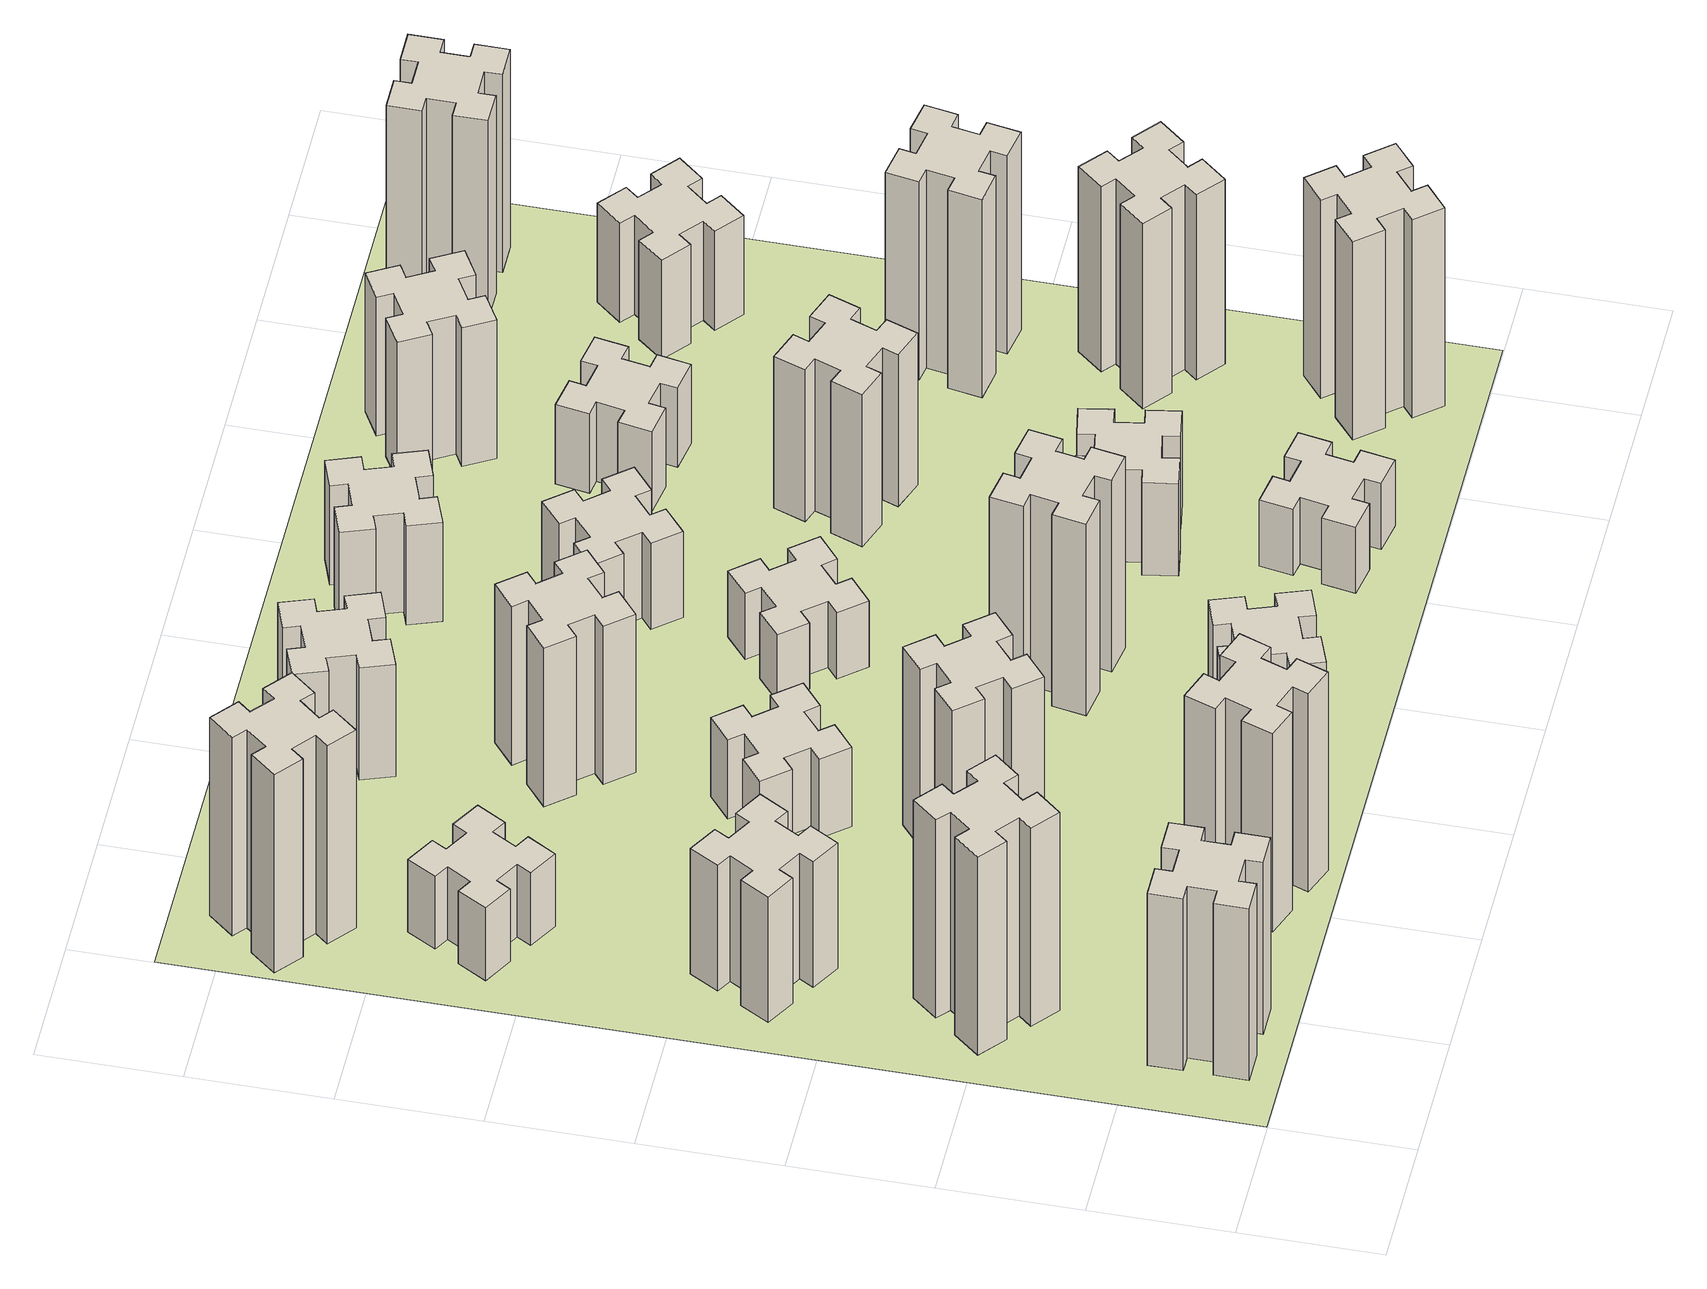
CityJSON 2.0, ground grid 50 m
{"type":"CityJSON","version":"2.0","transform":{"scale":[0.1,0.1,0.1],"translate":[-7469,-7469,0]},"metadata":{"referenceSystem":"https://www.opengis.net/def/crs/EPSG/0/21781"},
"CityObjects":{
"building1":{"type":"Building","attributes":{"class":"1000","function":"1000","usage":"1000","yearOfConstruction":2016,"roofType":"1000","measuredHeight":78,"storeysAboveGround":30,"storeysBelowGround":0},"geometry":[{"type":"Solid","lod":"1","boundaries":[[[[0,1,2,3,4,5,6,7,8,9,10,11,12,13,14,15,16,17,18,19]],[[17,16,20,21]],[[16,15,22,20]],[[15,14,23,22]],[[14,13,24,23]],[[13,12,25,24]],[[12,11,26,25]],[[11,10,27,26]],[[10,9,28,27]],[[9,8,29,28]],[[8,7,30,29]],[[7,6,31,30]],[[6,5,32,31]],[[5,4,33,32]],[[4,3,34,33]],[[3,2,35,34]],[[2,1,36,35]],[[1,0,37,36]],[[0,19,38,37]],[[19,18,39,38]],[[18,17,21,39]],[[24,25,26,27,28,29,30,31,32,33,34,35,36,37,38,39,21,20,22,23]]]]}]},
"building2":{"type":"Building","attributes":{"class":"1000","function":"1000","usage":"1000","yearOfConstruction":2016,"roofType":"1000","measuredHeight":90,"storeysAboveGround":30,"storeysBelowGround":0},"geometry":[{"type":"Solid","lod":"1","boundaries":[[[[40,41,42,43,44,45,46,47,48,49,50,51,52,53,54,55,56,57,58,59]],[[57,56,60,61]],[[56,55,62,60]],[[55,54,63,62]],[[54,53,64,63]],[[53,52,65,64]],[[52,51,66,65]],[[51,50,67,66]],[[50,49,68,67]],[[49,48,69,68]],[[48,47,70,69]],[[47,46,71,70]],[[46,45,72,71]],[[45,44,73,72]],[[44,43,74,73]],[[43,42,75,74]],[[42,41,76,75]],[[41,40,77,76]],[[40,59,78,77]],[[59,58,79,78]],[[58,57,61,79]],[[64,65,66,67,68,69,70,71,72,73,74,75,76,77,78,79,61,60,62,63]]]]}]},
"building3":{"type":"Building","attributes":{"class":"1000","function":"1000","usage":"1000","yearOfConstruction":2016,"roofType":"1000","measuredHeight":57,"storeysAboveGround":30,"storeysBelowGround":0},"geometry":[{"type":"Solid","lod":"1","boundaries":[[[[80,81,82,83,84,85,86,87,88,89,90,91,92,93,94,95,96,97,98,99]],[[97,96,100,101]],[[96,95,102,100]],[[95,94,103,102]],[[94,93,104,103]],[[93,92,105,104]],[[92,91,106,105]],[[91,90,107,106]],[[90,89,108,107]],[[89,88,109,108]],[[88,87,110,109]],[[87,86,111,110]],[[86,85,112,111]],[[85,84,113,112]],[[84,83,114,113]],[[83,82,115,114]],[[82,81,116,115]],[[81,80,117,116]],[[80,99,118,117]],[[99,98,119,118]],[[98,97,101,119]],[[104,105,106,107,108,109,110,111,112,113,114,115,116,117,118,119,101,100,102,103]]]]}]},
"building4":{"type":"Building","attributes":{"class":"1000","function":"1000","usage":"1000","yearOfConstruction":2016,"roofType":"1000","measuredHeight":33,"storeysAboveGround":30,"storeysBelowGround":0},"geometry":[{"type":"Solid","lod":"1","boundaries":[[[[120,121,122,123,124,125,126,127,128,129,130,131,132,133,134,135,136,137,138,139]],[[137,136,140,141]],[[136,135,142,140]],[[135,134,143,142]],[[134,133,144,143]],[[133,132,145,144]],[[132,131,146,145]],[[131,130,147,146]],[[130,129,148,147]],[[129,128,149,148]],[[128,127,150,149]],[[127,126,151,150]],[[126,125,152,151]],[[125,124,153,152]],[[124,123,154,153]],[[123,122,155,154]],[[122,121,156,155]],[[121,120,157,156]],[[120,139,158,157]],[[139,138,159,158]],[[138,137,141,159]],[[144,145,146,147,148,149,150,151,152,153,154,155,156,157,158,159,141,140,142,143]]]]}]},
"building5":{"type":"Building","attributes":{"class":"1000","function":"1000","usage":"1000","yearOfConstruction":2016,"roofType":"1000","measuredHeight":90,"storeysAboveGround":30,"storeysBelowGround":0},"geometry":[{"type":"Solid","lod":"1","boundaries":[[[[160,161,162,163,164,165,166,167,168,169,170,171,172,173,174,175,176,177,178,179]],[[177,176,180,181]],[[176,175,182,180]],[[175,174,183,182]],[[174,173,184,183]],[[173,172,185,184]],[[172,171,186,185]],[[171,170,187,186]],[[170,169,188,187]],[[169,168,189,188]],[[168,167,190,189]],[[167,166,191,190]],[[166,165,192,191]],[[165,164,193,192]],[[164,163,194,193]],[[163,162,195,194]],[[162,161,196,195]],[[161,160,197,196]],[[160,179,198,197]],[[179,178,199,198]],[[178,177,181,199]],[[184,185,186,187,188,189,190,191,192,193,194,195,196,197,198,199,181,180,182,183]]]]}]},
"building6":{"type":"Building","attributes":{"class":"1000","function":"1000","usage":"1000","yearOfConstruction":2016,"roofType":"1000","measuredHeight":90,"storeysAboveGround":30,"storeysBelowGround":0},"geometry":[{"type":"Solid","lod":"1","boundaries":[[[[200,201,202,203,204,205,206,207,208,209,210,211,212,213,214,215,216,217,218,219]],[[217,216,220,221]],[[216,215,222,220]],[[215,214,223,222]],[[214,213,224,223]],[[213,212,225,224]],[[212,211,226,225]],[[211,210,227,226]],[[210,209,228,227]],[[209,208,229,228]],[[208,207,230,229]],[[207,206,231,230]],[[206,205,232,231]],[[205,204,233,232]],[[204,203,234,233]],[[203,202,235,234]],[[202,201,236,235]],[[201,200,237,236]],[[200,219,238,237]],[[219,218,239,238]],[[218,217,221,239]],[[224,225,226,227,228,229,230,231,232,233,234,235,236,237,238,239,221,220,222,223]]]]}]},
"building7":{"type":"Building","attributes":{"class":"1000","function":"1000","usage":"1000","yearOfConstruction":2016,"roofType":"1000","measuredHeight":81,"storeysAboveGround":30,"storeysBelowGround":0},"geometry":[{"type":"Solid","lod":"1","boundaries":[[[[240,241,242,243,244,245,246,247,248,249,250,251,252,253,254,255,256,257,258,259]],[[257,256,260,261]],[[256,255,262,260]],[[255,254,263,262]],[[254,253,264,263]],[[253,252,265,264]],[[252,251,266,265]],[[251,250,267,266]],[[250,249,268,267]],[[249,248,269,268]],[[248,247,270,269]],[[247,246,271,270]],[[246,245,272,271]],[[245,244,273,272]],[[244,243,274,273]],[[243,242,275,274]],[[242,241,276,275]],[[241,240,277,276]],[[240,259,278,277]],[[259,258,279,278]],[[258,257,261,279]],[[264,265,266,267,268,269,270,271,272,273,274,275,276,277,278,279,261,260,262,263]]]]}]},
"building8":{"type":"Building","attributes":{"class":"1000","function":"1000","usage":"1000","yearOfConstruction":2016,"roofType":"1000","measuredHeight":36,"storeysAboveGround":30,"storeysBelowGround":0},"geometry":[{"type":"Solid","lod":"1","boundaries":[[[[280,281,282,283,284,285,286,287,288,289,290,291,292,293,294,295,296,297,298,299]],[[297,296,300,301]],[[296,295,302,300]],[[295,294,303,302]],[[294,293,304,303]],[[293,292,305,304]],[[292,291,306,305]],[[291,290,307,306]],[[290,289,308,307]],[[289,288,309,308]],[[288,287,310,309]],[[287,286,311,310]],[[286,285,312,311]],[[285,284,313,312]],[[284,283,314,313]],[[283,282,315,314]],[[282,281,316,315]],[[281,280,317,316]],[[280,299,318,317]],[[299,298,319,318]],[[298,297,301,319]],[[304,305,306,307,308,309,310,311,312,313,314,315,316,317,318,319,301,300,302,303]]]]}]},
"building9":{"type":"Building","attributes":{"class":"1000","function":"1000","usage":"1000","yearOfConstruction":2016,"roofType":"1000","measuredHeight":51,"storeysAboveGround":30,"storeysBelowGround":0},"geometry":[{"type":"Solid","lod":"1","boundaries":[[[[320,321,322,323,324,325,326,327,328,329,330,331,332,333,334,335,336,337,338,339]],[[337,336,340,341]],[[336,335,342,340]],[[335,334,343,342]],[[334,333,344,343]],[[333,332,345,344]],[[332,331,346,345]],[[331,330,347,346]],[[330,329,348,347]],[[329,328,349,348]],[[328,327,350,349]],[[327,326,351,350]],[[326,325,352,351]],[[325,324,353,352]],[[324,323,354,353]],[[323,322,355,354]],[[322,321,356,355]],[[321,320,357,356]],[[320,339,358,357]],[[339,338,359,358]],[[338,337,341,359]],[[344,345,346,347,348,349,350,351,352,353,354,355,356,357,358,359,341,340,342,343]]]]}]},
"building10":{"type":"Building","attributes":{"class":"1000","function":"1000","usage":"1000","yearOfConstruction":2016,"roofType":"1000","measuredHeight":72,"storeysAboveGround":30,"storeysBelowGround":0},"geometry":[{"type":"Solid","lod":"1","boundaries":[[[[360,361,362,363,364,365,366,367,368,369,370,371,372,373,374,375,376,377,378,379]],[[377,376,380,381]],[[376,375,382,380]],[[375,374,383,382]],[[374,373,384,383]],[[373,372,385,384]],[[372,371,386,385]],[[371,370,387,386]],[[370,369,388,387]],[[369,368,389,388]],[[368,367,390,389]],[[367,366,391,390]],[[366,365,392,391]],[[365,364,393,392]],[[364,363,394,393]],[[363,362,395,394]],[[362,361,396,395]],[[361,360,397,396]],[[360,379,398,397]],[[379,378,399,398]],[[378,377,381,399]],[[384,385,386,387,388,389,390,391,392,393,394,395,396,397,398,399,381,380,382,383]]]]}]},
"building11":{"type":"Building","attributes":{"class":"1000","function":"1000","usage":"1000","yearOfConstruction":2016,"roofType":"1000","measuredHeight":51,"storeysAboveGround":30,"storeysBelowGround":0},"geometry":[{"type":"Solid","lod":"1","boundaries":[[[[400,401,402,403,404,405,406,407,408,409,410,411,412,413,414,415,416,417,418,419]],[[417,416,420,421]],[[416,415,422,420]],[[415,414,423,422]],[[414,413,424,423]],[[413,412,425,424]],[[412,411,426,425]],[[411,410,427,426]],[[410,409,428,427]],[[409,408,429,428]],[[408,407,430,429]],[[407,406,431,430]],[[406,405,432,431]],[[405,404,433,432]],[[404,403,434,433]],[[403,402,435,434]],[[402,401,436,435]],[[401,400,437,436]],[[400,419,438,437]],[[419,418,439,438]],[[418,417,421,439]],[[424,425,426,427,428,429,430,431,432,433,434,435,436,437,438,439,421,420,422,423]]]]}]},
"building12":{"type":"Building","attributes":{"class":"1000","function":"1000","usage":"1000","yearOfConstruction":2016,"roofType":"1000","measuredHeight":87,"storeysAboveGround":30,"storeysBelowGround":0},"geometry":[{"type":"Solid","lod":"1","boundaries":[[[[440,441,442,443,444,445,446,447,448,449,450,451,452,453,454,455,456,457,458,459]],[[457,456,460,461]],[[456,455,462,460]],[[455,454,463,462]],[[454,453,464,463]],[[453,452,465,464]],[[452,451,466,465]],[[451,450,467,466]],[[450,449,468,467]],[[449,448,469,468]],[[448,447,470,469]],[[447,446,471,470]],[[446,445,472,471]],[[445,444,473,472]],[[444,443,474,473]],[[443,442,475,474]],[[442,441,476,475]],[[441,440,477,476]],[[440,459,478,477]],[[459,458,479,478]],[[458,457,461,479]],[[464,465,466,467,468,469,470,471,472,473,474,475,476,477,478,479,461,460,462,463]]]]}]},
"building13":{"type":"Building","attributes":{"class":"1000","function":"1000","usage":"1000","yearOfConstruction":2016,"roofType":"1000","measuredHeight":30,"storeysAboveGround":30,"storeysBelowGround":0},"geometry":[{"type":"Solid","lod":"1","boundaries":[[[[480,481,482,483,484,485,486,487,488,489,490,491,492,493,494,495,496,497,498,499]],[[497,496,500,501]],[[496,495,502,500]],[[495,494,503,502]],[[494,493,504,503]],[[493,492,505,504]],[[492,491,506,505]],[[491,490,507,506]],[[490,489,508,507]],[[489,488,509,508]],[[488,487,510,509]],[[487,486,511,510]],[[486,485,512,511]],[[485,484,513,512]],[[484,483,514,513]],[[483,482,515,514]],[[482,481,516,515]],[[481,480,517,516]],[[480,499,518,517]],[[499,498,519,518]],[[498,497,501,519]],[[504,505,506,507,508,509,510,511,512,513,514,515,516,517,518,519,501,500,502,503]]]]}]},
"building14":{"type":"Building","attributes":{"class":"1000","function":"1000","usage":"1000","yearOfConstruction":2016,"roofType":"1000","measuredHeight":39,"storeysAboveGround":30,"storeysBelowGround":0},"geometry":[{"type":"Solid","lod":"1","boundaries":[[[[520,521,522,523,524,525,526,527,528,529,530,531,532,533,534,535,536,537,538,539]],[[537,536,540,541]],[[536,535,542,540]],[[535,534,543,542]],[[534,533,544,543]],[[533,532,545,544]],[[532,531,546,545]],[[531,530,547,546]],[[530,529,548,547]],[[529,528,549,548]],[[528,527,550,549]],[[527,526,551,550]],[[526,525,552,551]],[[525,524,553,552]],[[524,523,554,553]],[[523,522,555,554]],[[522,521,556,555]],[[521,520,557,556]],[[520,539,558,557]],[[539,538,559,558]],[[538,537,541,559]],[[544,545,546,547,548,549,550,551,552,553,554,555,556,557,558,559,541,540,542,543]]]]}]},
"building15":{"type":"Building","attributes":{"class":"1000","function":"1000","usage":"1000","yearOfConstruction":2016,"roofType":"1000","measuredHeight":30,"storeysAboveGround":30,"storeysBelowGround":0},"geometry":[{"type":"Solid","lod":"1","boundaries":[[[[560,561,562,563,564,565,566,567,568,569,570,571,572,573,574,575,576,577,578,579]],[[577,576,580,581]],[[576,575,582,580]],[[575,574,583,582]],[[574,573,584,583]],[[573,572,585,584]],[[572,571,586,585]],[[571,570,587,586]],[[570,569,588,587]],[[569,568,589,588]],[[568,567,590,589]],[[567,566,591,590]],[[566,565,592,591]],[[565,564,593,592]],[[564,563,594,593]],[[563,562,595,594]],[[562,561,596,595]],[[561,560,597,596]],[[560,579,598,597]],[[579,578,599,598]],[[578,577,581,599]],[[584,585,586,587,588,589,590,591,592,593,594,595,596,597,598,599,581,580,582,583]]]]}]},
"building16":{"type":"Building","attributes":{"class":"1000","function":"1000","usage":"1000","yearOfConstruction":2016,"roofType":"1000","measuredHeight":45,"storeysAboveGround":30,"storeysBelowGround":0},"geometry":[{"type":"Solid","lod":"1","boundaries":[[[[600,601,602,603,604,605,606,607,608,609,610,611,612,613,614,615,616,617,618,619]],[[617,616,620,621]],[[616,615,622,620]],[[615,614,623,622]],[[614,613,624,623]],[[613,612,625,624]],[[612,611,626,625]],[[611,610,627,626]],[[610,609,628,627]],[[609,608,629,628]],[[608,607,630,629]],[[607,606,631,630]],[[606,605,632,631]],[[605,604,633,632]],[[604,603,634,633]],[[603,602,635,634]],[[602,601,636,635]],[[601,600,637,636]],[[600,619,638,637]],[[619,618,639,638]],[[618,617,621,639]],[[624,625,626,627,628,629,630,631,632,633,634,635,636,637,638,639,621,620,622,623]]]]}]},
"building17":{"type":"Building","attributes":{"class":"1000","function":"1000","usage":"1000","yearOfConstruction":2016,"roofType":"1000","measuredHeight":42,"storeysAboveGround":30,"storeysBelowGround":0},"geometry":[{"type":"Solid","lod":"1","boundaries":[[[[640,641,642,643,644,645,646,647,648,649,650,651,652,653,654,655,656,657,658,659]],[[657,656,660,661]],[[656,655,662,660]],[[655,654,663,662]],[[654,653,664,663]],[[653,652,665,664]],[[652,651,666,665]],[[651,650,667,666]],[[650,649,668,667]],[[649,648,669,668]],[[648,647,670,669]],[[647,646,671,670]],[[646,645,672,671]],[[645,644,673,672]],[[644,643,674,673]],[[643,642,675,674]],[[642,641,676,675]],[[641,640,677,676]],[[640,659,678,677]],[[659,658,679,678]],[[658,657,661,679]],[[664,665,666,667,668,669,670,671,672,673,674,675,676,677,678,679,661,660,662,663]]]]}]},
"building18":{"type":"Building","attributes":{"class":"1000","function":"1000","usage":"1000","yearOfConstruction":2016,"roofType":"1000","measuredHeight":69,"storeysAboveGround":30,"storeysBelowGround":0},"geometry":[{"type":"Solid","lod":"1","boundaries":[[[[680,681,682,683,684,685,686,687,688,689,690,691,692,693,694,695,696,697,698,699]],[[697,696,700,701]],[[696,695,702,700]],[[695,694,703,702]],[[694,693,704,703]],[[693,692,705,704]],[[692,691,706,705]],[[691,690,707,706]],[[690,689,708,707]],[[689,688,709,708]],[[688,687,710,709]],[[687,686,711,710]],[[686,685,712,711]],[[685,684,713,712]],[[684,683,714,713]],[[683,682,715,714]],[[682,681,716,715]],[[681,680,717,716]],[[680,699,718,717]],[[699,698,719,718]],[[698,697,701,719]],[[704,705,706,707,708,709,710,711,712,713,714,715,716,717,718,719,701,700,702,703]]]]}]},
"building19":{"type":"Building","attributes":{"class":"1000","function":"1000","usage":"1000","yearOfConstruction":2016,"roofType":"1000","measuredHeight":36,"storeysAboveGround":30,"storeysBelowGround":0},"geometry":[{"type":"Solid","lod":"1","boundaries":[[[[720,721,722,723,724,725,726,727,728,729,730,731,732,733,734,735,736,737,738,739]],[[737,736,740,741]],[[736,735,742,740]],[[735,734,743,742]],[[734,733,744,743]],[[733,732,745,744]],[[732,731,746,745]],[[731,730,747,746]],[[730,729,748,747]],[[729,728,749,748]],[[728,727,750,749]],[[727,726,751,750]],[[726,725,752,751]],[[725,724,753,752]],[[724,723,754,753]],[[723,722,755,754]],[[722,721,756,755]],[[721,720,757,756]],[[720,739,758,757]],[[739,738,759,758]],[[738,737,741,759]],[[744,745,746,747,748,749,750,751,752,753,754,755,756,757,758,759,741,740,742,743]]]]}]},
"building20":{"type":"Building","attributes":{"class":"1000","function":"1000","usage":"1000","yearOfConstruction":2016,"roofType":"1000","measuredHeight":90,"storeysAboveGround":30,"storeysBelowGround":0},"geometry":[{"type":"Solid","lod":"1","boundaries":[[[[760,761,762,763,764,765,766,767,768,769,770,771,772,773,774,775,776,777,778,779]],[[777,776,780,781]],[[776,775,782,780]],[[775,774,783,782]],[[774,773,784,783]],[[773,772,785,784]],[[772,771,786,785]],[[771,770,787,786]],[[770,769,788,787]],[[769,768,789,788]],[[768,767,790,789]],[[767,766,791,790]],[[766,765,792,791]],[[765,764,793,792]],[[764,763,794,793]],[[763,762,795,794]],[[762,761,796,795]],[[761,760,797,796]],[[760,779,798,797]],[[779,778,799,798]],[[778,777,781,799]],[[784,785,786,787,788,789,790,791,792,793,794,795,796,797,798,799,781,780,782,783]]]]}]},
"building21":{"type":"Building","attributes":{"class":"1000","function":"1000","usage":"1000","yearOfConstruction":2016,"roofType":"1000","measuredHeight":63,"storeysAboveGround":30,"storeysBelowGround":0},"geometry":[{"type":"Solid","lod":"1","boundaries":[[[[800,801,802,803,804,805,806,807,808,809,810,811,812,813,814,815,816,817,818,819]],[[817,816,820,821]],[[816,815,822,820]],[[815,814,823,822]],[[814,813,824,823]],[[813,812,825,824]],[[812,811,826,825]],[[811,810,827,826]],[[810,809,828,827]],[[809,808,829,828]],[[808,807,830,829]],[[807,806,831,830]],[[806,805,832,831]],[[805,804,833,832]],[[804,803,834,833]],[[803,802,835,834]],[[802,801,836,835]],[[801,800,837,836]],[[800,819,838,837]],[[819,818,839,838]],[[818,817,821,839]],[[824,825,826,827,828,829,830,831,832,833,834,835,836,837,838,839,821,820,822,823]]]]}]},
"building22":{"type":"Building","attributes":{"class":"1000","function":"1000","usage":"1000","yearOfConstruction":2016,"roofType":"1000","measuredHeight":84,"storeysAboveGround":30,"storeysBelowGround":0},"geometry":[{"type":"Solid","lod":"1","boundaries":[[[[840,841,842,843,844,845,846,847,848,849,850,851,852,853,854,855,856,857,858,859]],[[857,856,860,861]],[[856,855,862,860]],[[855,854,863,862]],[[854,853,864,863]],[[853,852,865,864]],[[852,851,866,865]],[[851,850,867,866]],[[850,849,868,867]],[[849,848,869,868]],[[848,847,870,869]],[[847,846,871,870]],[[846,845,872,871]],[[845,844,873,872]],[[844,843,874,873]],[[843,842,875,874]],[[842,841,876,875]],[[841,840,877,876]],[[840,859,878,877]],[[859,858,879,878]],[[858,857,861,879]],[[864,865,866,867,868,869,870,871,872,873,874,875,876,877,878,879,861,860,862,863]]]]}]},
"building23":{"type":"Building","attributes":{"class":"1000","function":"1000","usage":"1000","yearOfConstruction":2016,"roofType":"1000","measuredHeight":90,"storeysAboveGround":30,"storeysBelowGround":0},"geometry":[{"type":"Solid","lod":"1","boundaries":[[[[880,881,882,883,884,885,886,887,888,889,890,891,892,893,894,895,896,897,898,899]],[[897,896,900,901]],[[896,895,902,900]],[[895,894,903,902]],[[894,893,904,903]],[[893,892,905,904]],[[892,891,906,905]],[[891,890,907,906]],[[890,889,908,907]],[[889,888,909,908]],[[888,887,910,909]],[[887,886,911,910]],[[886,885,912,911]],[[885,884,913,912]],[[884,883,914,913]],[[883,882,915,914]],[[882,881,916,915]],[[881,880,917,916]],[[880,899,918,917]],[[899,898,919,918]],[[898,897,901,919]],[[904,905,906,907,908,909,910,911,912,913,914,915,916,917,918,919,901,900,902,903]]]]}]},
"building24":{"type":"Building","attributes":{"class":"1000","function":"1000","usage":"1000","yearOfConstruction":2016,"roofType":"1000","measuredHeight":45,"storeysAboveGround":30,"storeysBelowGround":0},"geometry":[{"type":"Solid","lod":"1","boundaries":[[[[920,921,922,923,924,925,926,927,928,929,930,931,932,933,934,935,936,937,938,939]],[[937,936,940,941]],[[936,935,942,940]],[[935,934,943,942]],[[934,933,944,943]],[[933,932,945,944]],[[932,931,946,945]],[[931,930,947,946]],[[930,929,948,947]],[[929,928,949,948]],[[928,927,950,949]],[[927,926,951,950]],[[926,925,952,951]],[[925,924,953,952]],[[924,923,954,953]],[[923,922,955,954]],[[922,921,956,955]],[[921,920,957,956]],[[920,939,958,957]],[[939,938,959,958]],[[938,937,941,959]],[[944,945,946,947,948,949,950,951,952,953,954,955,956,957,958,959,941,940,942,943]]]]}]},
"building25":{"type":"Building","attributes":{"class":"1000","function":"1000","usage":"1000","yearOfConstruction":2016,"roofType":"1000","measuredHeight":90,"storeysAboveGround":30,"storeysBelowGround":0},"geometry":[{"type":"Solid","lod":"1","boundaries":[[[[960,961,962,963,964,965,966,967,968,969,970,971,972,973,974,975,976,977,978,979]],[[977,976,980,981]],[[976,975,982,980]],[[975,974,983,982]],[[974,973,984,983]],[[973,972,985,984]],[[972,971,986,985]],[[971,970,987,986]],[[970,969,988,987]],[[969,968,989,988]],[[968,967,990,989]],[[967,966,991,990]],[[966,965,992,991]],[[965,964,993,992]],[[964,963,994,993]],[[963,962,995,994]],[[962,961,996,995]],[[961,960,997,996]],[[960,979,998,997]],[[979,978,999,998]],[[978,977,981,999]],[[984,985,986,987,988,989,990,991,992,993,994,995,996,997,998,999,981,980,982,983]]]]}]},
"landuse1":{"type":"LandUse","attributes":{"name":"plot1","function":"1010"},"geometry":[{"type":"MultiSurface","lod":"1","boundaries":[[[1000,1001,1002,1003]]]}]}
},
"vertices":[
[265,325,0],[265,225,0],[205,225,0],[205,105,0],[325,105,0],[325,165,0],[425,165,0],[425,105,0],[545,105,0],[545,225,0],[485,225,0],[485,325,0],[545,325,0],[545,445,0],[425,445,0],[425,385,0],[325,385,0],[325,445,0],[205,445,0],[205,325,0],[325,385,780],[325,445,780],[425,385,780],[425,445,780],[545,445,780],[545,325,780],[485,325,780],[485,225,780],[545,225,780],[545,105,780],[425,105,780],[425,165,780],[325,165,780],[325,105,780],[205,105,780],[205,225,780],[265,225,780],[265,325,780],[205,325,780],[205,445,780],
[484,1067,0],[408,1132,0],[446,1178,0],[354,1255,0],[277,1163,0],[323,1124,0],[259,1048,0],[213,1086,0],[136,994,0],[228,917,0],[266,963,0],[343,899,0],[304,853,0],[396,776,0],[473,868,0],[427,906,0],[492,983,0],[538,944,0],[615,1036,0],[523,1113,0],[492,983,900],[538,944,900],[427,906,900],[473,868,900],[396,776,900],[304,853,900],[343,899,900],[266,963,900],[228,917,900],[136,994,900],[213,1086,900],[259,1048,900],[323,1124,900],[277,1163,900],[354,1255,900],[446,1178,900],[408,1132,900],[484,1067,900],[523,1113,900],[615,1036,900],
[474,1826,0],[387,1876,0],[417,1928,0],[313,1988,0],[253,1884,0],[305,1854,0],[255,1767,0],[203,1797,0],[143,1693,0],[247,1633,0],[277,1685,0],[364,1635,0],[334,1583,0],[438,1523,0],[498,1627,0],[446,1657,0],[496,1744,0],[548,1714,0],[608,1818,0],[504,1878,0],[496,1744,570],[548,1714,570],[446,1657,570],[498,1627,570],[438,1523,570],[334,1583,570],[364,1635,570],[277,1685,570],[247,1633,570],[143,1693,570],[203,1797,570],[255,1767,570],[305,1854,570],[253,1884,570],[313,1988,570],[417,1928,570],[387,1876,570],[474,1826,570],[504,1878,570],[608,1818,570],
[446,2597,0],[496,2684,0],[548,2654,0],[608,2758,0],[504,2818,0],[474,2766,0],[387,2816,0],[417,2868,0],[313,2928,0],[253,2824,0],[305,2794,0],[255,2707,0],[203,2737,0],[143,2633,0],[247,2573,0],[277,2625,0],[364,2575,0],[334,2523,0],[438,2463,0],[498,2567,0],[364,2575,330],[334,2523,330],[277,2625,330],[247,2573,330],[143,2633,330],[203,2737,330],[255,2707,330],[305,2794,330],[253,2824,330],[313,2928,330],[417,2868,330],[387,2816,330],[474,2766,330],[504,2818,330],[608,2758,330],[548,2654,330],[496,2684,330],[446,2597,330],[498,2567,330],[438,2463,330],
[1029,360,0],[995,266,0],[939,287,0],[897,174,0],[1010,133,0],[1031,189,0],[1125,155,0],[1104,99,0],[1217,57,0],[1258,170,0],[1202,191,0],[1236,285,0],[1292,264,0],[1333,377,0],[1220,418,0],[1200,362,0],[1106,396,0],[1127,452,0],[1014,493,0],[973,380,0],[1106,396,900],[1127,452,900],[1200,362,900],[1220,418,900],[1333,377,900],[1292,264,900],[1236,285,900],[1202,191,900],[1258,170,900],[1217,57,900],[1104,99,900],[1125,155,900],[1031,189,900],[1010,133,900],[897,174,900],[939,287,900],[995,266,900],[1029,360,900],[973,380,900],[1014,493,900],
[384,3387,0],[308,3452,0],[346,3498,0],[254,3575,0],[177,3483,0],[223,3444,0],[159,3368,0],[113,3406,0],[36,3314,0],[128,3237,0],[166,3283,0],[243,3219,0],[204,3173,0],[296,3096,0],[373,3188,0],[327,3226,0],[392,3303,0],[438,3264,0],[515,3356,0],[423,3433,0],[392,3303,900],[438,3264,900],[327,3226,900],[373,3188,900],[296,3096,900],[204,3173,900],[243,3219,900],[166,3283,900],[128,3237,900],[36,3314,900],[113,3406,900],[159,3368,900],[223,3444,900],[177,3483,900],[254,3575,900],[346,3498,900],[308,3452,900],[384,3387,900],[423,3433,900],[515,3356,900],
[1083,1332,0],[1006,1267,0],[968,1313,0],[876,1236,0],[953,1144,0],[999,1183,0],[1063,1106,0],[1017,1068,0],[1094,976,0],[1186,1053,0],[1148,1099,0],[1224,1163,0],[1263,1117,0],[1355,1194,0],[1278,1286,0],[1232,1248,0],[1167,1324,0],[1213,1363,0],[1136,1455,0],[1044,1378,0],[1167,1324,810],[1213,1363,810],[1232,1248,810],[1278,1286,810],[1355,1194,810],[1263,1117,810],[1224,1163,810],[1148,1099,810],[1186,1053,810],[1094,976,810],[1017,1068,810],[1063,1106,810],[999,1183,810],[953,1144,810],[876,1236,810],[968,1313,810],[1006,1267,810],[1083,1332,810],[1044,1378,810],[1136,1455,810],
[1083,1972,0],[1006,1907,0],[968,1953,0],[876,1876,0],[953,1784,0],[999,1823,0],[1063,1746,0],[1017,1708,0],[1094,1616,0],[1186,1693,0],[1148,1739,0],[1224,1803,0],[1263,1757,0],[1355,1834,0],[1278,1926,0],[1232,1888,0],[1167,1964,0],[1213,2003,0],[1136,2095,0],[1044,2018,0],[1167,1964,360],[1213,2003,360],[1232,1888,360],[1278,1926,360],[1355,1834,360],[1263,1757,360],[1224,1803,360],[1148,1739,360],[1186,1693,360],[1094,1616,360],[1017,1708,360],[1063,1746,360],[999,1823,360],[953,1784,360],[876,1876,360],[968,1953,360],[1006,1907,360],[1083,1972,360],[1044,2018,360],[1136,2095,360],
[1765,496,0],[1671,462,0],[1650,518,0],[1537,477,0],[1579,364,0],[1635,385,0],[1669,291,0],[1613,270,0],[1654,157,0],[1767,199,0],[1746,255,0],[1840,289,0],[1860,233,0],[1973,274,0],[1932,387,0],[1876,366,0],[1842,460,0],[1898,480,0],[1857,593,0],[1744,552,0],[1842,460,510],[1898,480,510],[1876,366,510],[1932,387,510],[1973,274,510],[1860,233,510],[1840,289,510],[1746,255,510],[1767,199,510],[1654,157,510],[1613,270,510],[1669,291,510],[1635,385,510],[1579,364,510],[1537,477,510],[1650,518,510],[1671,462,510],[1765,496,510],[1744,552,510],[1857,593,510],
[1099,2563,0],[1163,2486,0],[1117,2448,0],[1194,2356,0],[1286,2433,0],[1248,2479,0],[1324,2543,0],[1363,2497,0],[1455,2574,0],[1378,2666,0],[1332,2628,0],[1267,2704,0],[1313,2743,0],[1236,2835,0],[1144,2758,0],[1183,2712,0],[1106,2647,0],[1068,2693,0],[976,2616,0],[1053,2524,0],[1106,2647,720],[1068,2693,720],[1183,2712,720],[1144,2758,720],[1236,2835,720],[1313,2743,720],[1267,2704,720],[1332,2628,720],[1378,2666,720],[1455,2574,720],[1363,2497,720],[1324,2543,720],[1248,2479,720],[1286,2433,720],[1194,2356,720],[1117,2448,720],[1163,2486,720],[1099,2563,720],[1053,2524,720],[976,2616,720],
[1125,3456,0],[1031,3422,0],[1010,3478,0],[897,3437,0],[939,3324,0],[995,3345,0],[1029,3251,0],[973,3230,0],[1014,3117,0],[1127,3159,0],[1106,3215,0],[1200,3249,0],[1220,3193,0],[1333,3234,0],[1292,3347,0],[1236,3326,0],[1202,3420,0],[1258,3440,0],[1217,3553,0],[1104,3512,0],[1202,3420,510],[1258,3440,510],[1236,3326,510],[1292,3347,510],[1333,3234,510],[1220,3193,510],[1200,3249,510],[1106,3215,510],[1127,3159,510],[1014,3117,510],[973,3230,510],[1029,3251,510],[995,3345,510],[939,3324,510],[897,3437,510],[1010,3478,510],[1031,3422,510],[1125,3456,510],[1104,3512,510],[1217,3553,510],
[2055,1047,0],[2072,1145,0],[2131,1135,0],[2152,1253,0],[2034,1274,0],[2024,1215,0],[1925,1232,0],[1936,1291,0],[1817,1312,0],[1797,1194,0],[1856,1184,0],[1838,1085,0],[1779,1096,0],[1758,977,0],[1877,957,0],[1887,1016,0],[1985,998,0],[1975,939,0],[2093,918,0],[2114,1037,0],[1985,998,870],[1975,939,870],[1887,1016,870],[1877,957,870],[1758,977,870],[1779,1096,870],[1838,1085,870],[1856,1184,870],[1797,1194,870],[1817,1312,870],[1936,1291,870],[1925,1232,870],[2024,1215,870],[2034,1274,870],[2152,1253,870],[2131,1135,870],[2072,1145,870],[2055,1047,870],[2114,1037,870],[2093,918,870],
[1972,1988,0],[1907,2064,0],[1953,2103,0],[1876,2195,0],[1784,2118,0],[1823,2072,0],[1746,2007,0],[1708,2053,0],[1616,1976,0],[1693,1884,0],[1739,1923,0],[1803,1846,0],[1757,1808,0],[1834,1716,0],[1926,1793,0],[1888,1839,0],[1964,1903,0],[2003,1857,0],[2095,1934,0],[2018,2026,0],[1964,1903,300],[2003,1857,300],[1888,1839,300],[1926,1793,300],[1834,1716,300],[1757,1808,300],[1803,1846,300],[1739,1923,300],[1693,1884,300],[1616,1976,300],[1708,2053,300],[1746,2007,300],[1823,2072,300],[1784,2118,300],[1876,2195,300],[1953,2103,300],[1907,2064,300],[1972,1988,300],[2018,2026,300],[2095,1934,300],
[1988,2479,0],[2064,2543,0],[2103,2497,0],[2195,2574,0],[2118,2666,0],[2072,2628,0],[2007,2704,0],[2053,2743,0],[1976,2835,0],[1884,2758,0],[1923,2712,0],[1846,2647,0],[1808,2693,0],[1716,2616,0],[1793,2524,0],[1839,2563,0],[1903,2486,0],[1857,2448,0],[1934,2356,0],[2026,2433,0],[1903,2486,390],[1857,2448,390],[1839,2563,390],[1793,2524,390],[1716,2616,390],[1808,2693,390],[1846,2647,390],[1923,2712,390],[1884,2758,390],[1976,2835,390],[2053,2743,390],[2007,2704,390],[2072,2628,390],[2118,2666,390],[2195,2574,390],[2103,2497,390],[2064,2543,390],[1988,2479,390],[2026,2433,390],[1934,2356,390],
[2596,444,0],[2578,345,0],[2519,356,0],[2498,237,0],[2617,217,0],[2627,276,0],[2725,258,0],[2715,199,0],[2833,178,0],[2854,297,0],[2795,307,0],[2812,405,0],[2871,395,0],[2892,513,0],[2774,534,0],[2764,475,0],[2665,492,0],[2676,551,0],[2557,572,0],[2537,454,0],[2665,492,300],[2676,551,300],[2764,475,300],[2774,534,300],[2892,513,300],[2871,395,300],[2812,405,300],[2795,307,300],[2854,297,300],[2833,178,300],[2715,199,300],[2725,258,300],[2627,276,300],[2617,217,300],[2498,237,300],[2519,356,300],[2578,345,300],[2596,444,300],[2537,454,300],[2557,572,300],
[1865,3456,0],[1771,3422,0],[1750,3478,0],[1637,3437,0],[1679,3324,0],[1735,3345,0],[1769,3251,0],[1713,3230,0],[1754,3117,0],[1867,3159,0],[1846,3215,0],[1940,3249,0],[1960,3193,0],[2073,3234,0],[2032,3347,0],[1976,3326,0],[1942,3420,0],[1998,3440,0],[1957,3553,0],[1844,3512,0],[1942,3420,450],[1998,3440,450],[1976,3326,450],[2032,3347,450],[2073,3234,450],[1960,3193,450],[1940,3249,450],[1846,3215,450],[1867,3159,450],[1754,3117,450],[1713,3230,450],[1769,3251,450],[1735,3345,450],[1679,3324,450],[1637,3437,450],[1750,3478,450],[1771,3422,450],[1865,3456,450],[1844,3512,450],[1957,3553,450],
[2625,1132,0],[2527,1115,0],[2517,1174,0],[2398,1153,0],[2419,1035,0],[2478,1045,0],[2496,947,0],[2437,937,0],[2457,818,0],[2576,839,0],[2565,898,0],[2664,916,0],[2674,857,0],[2792,877,0],[2771,996,0],[2712,985,0],[2695,1084,0],[2754,1094,0],[2733,1212,0],[2615,1191,0],[2695,1084,420],[2754,1094,420],[2712,985,420],[2771,996,420],[2792,877,420],[2674,857,420],[2664,916,420],[2565,898,420],[2576,839,420],[2457,818,420],[2437,937,420],[2496,947,420],[2478,1045,420],[2419,1035,420],[2398,1153,420],[2517,1174,420],[2527,1115,420],[2625,1132,420],[2615,1191,420],[2733,1212,420],
[2682,1871,0],[2716,1965,0],[2772,1944,0],[2813,2057,0],[2700,2098,0],[2680,2042,0],[2586,2076,0],[2607,2132,0],[2494,2173,0],[2453,2060,0],[2509,2040,0],[2475,1946,0],[2419,1967,0],[2377,1854,0],[2490,1813,0],[2511,1869,0],[2605,1835,0],[2584,1779,0],[2697,1737,0],[2738,1850,0],[2605,1835,690],[2584,1779,690],[2511,1869,690],[2490,1813,690],[2377,1854,690],[2419,1967,690],[2475,1946,690],[2509,2040,690],[2453,2060,690],[2494,2173,690],[2607,2132,690],[2586,2076,690],[2680,2042,690],[2700,2098,690],[2813,2057,690],[2772,1944,690],[2716,1965,690],[2682,1871,690],[2738,1850,690],[2697,1737,690],
[2664,2795,0],[2565,2812,0],[2576,2871,0],[2457,2892,0],[2437,2774,0],[2496,2764,0],[2478,2665,0],[2419,2676,0],[2398,2557,0],[2517,2537,0],[2527,2596,0],[2625,2578,0],[2615,2519,0],[2733,2498,0],[2754,2617,0],[2695,2627,0],[2712,2725,0],[2771,2715,0],[2792,2833,0],[2674,2854,0],[2712,2725,360],[2771,2715,360],[2695,2627,360],[2754,2617,360],[2733,2498,360],[2615,2519,360],[2625,2578,360],[2527,2596,360],[2517,2537,360],[2398,2557,360],[2419,2676,360],[2478,2665,360],[2496,2764,360],[2437,2774,360],[2457,2892,360],[2576,2871,360],[2565,2812,360],[2664,2795,360],[2674,2854,360],[2792,2833,360],
[3468,259,0],[3544,323,0],[3583,277,0],[3675,354,0],[3598,446,0],[3552,408,0],[3487,484,0],[3533,523,0],[3456,615,0],[3364,538,0],[3403,492,0],[3326,427,0],[3288,473,0],[3196,396,0],[3273,304,0],[3319,343,0],[3383,266,0],[3337,228,0],[3414,136,0],[3506,213,0],[3383,266,900],[3337,228,900],[3319,343,900],[3273,304,900],[3196,396,900],[3288,473,900],[3326,427,900],[3403,492,900],[3364,538,900],[3456,615,900],[3533,523,900],[3487,484,900],[3552,408,900],[3598,446,900],[3675,354,900],[3583,277,900],[3544,323,900],[3468,259,900],[3506,213,900],[3414,136,900],
[2716,3347,0],[2666,3434,0],[2718,3464,0],[2658,3568,0],[2554,3508,0],[2584,3456,0],[2497,3406,0],[2467,3458,0],[2363,3398,0],[2423,3294,0],[2475,3324,0],[2525,3237,0],[2473,3207,0],[2533,3103,0],[2637,3163,0],[2607,3215,0],[2694,3265,0],[2724,3213,0],[2828,3273,0],[2768,3377,0],[2694,3265,630],[2724,3213,630],[2607,3215,630],[2637,3163,630],[2533,3103,630],[2473,3207,630],[2525,3237,630],[2475,3324,630],[2423,3294,630],[2363,3398,630],[2467,3458,630],[2497,3406,630],[2584,3456,630],[2554,3508,630],[2658,3568,630],[2718,3464,630],[2666,3434,630],[2716,3347,630],[2768,3377,630],[2828,3273,630],
[3487,1006,0],[3552,1083,0],[3598,1044,0],[3675,1136,0],[3583,1213,0],[3544,1167,0],[3468,1232,0],[3506,1278,0],[3414,1355,0],[3337,1263,0],[3383,1224,0],[3319,1148,0],[3273,1186,0],[3196,1094,0],[3288,1017,0],[3326,1063,0],[3403,999,0],[3364,953,0],[3456,876,0],[3533,968,0],[3403,999,840],[3364,953,840],[3326,1063,840],[3288,1017,840],[3196,1094,840],[3273,1186,840],[3319,1148,840],[3383,1224,840],[3337,1263,840],[3414,1355,840],[3506,1278,840],[3468,1232,840],[3544,1167,840],[3583,1213,840],[3675,1136,840],[3598,1044,840],[3552,1083,840],[3487,1006,840],[3533,968,840],[3456,876,840],
[3267,1656,0],[3365,1638,0],[3355,1579,0],[3473,1558,0],[3494,1677,0],[3435,1687,0],[3452,1785,0],[3511,1775,0],[3532,1893,0],[3414,1914,0],[3404,1855,0],[3305,1872,0],[3316,1931,0],[3197,1952,0],[3177,1834,0],[3236,1824,0],[3218,1725,0],[3159,1736,0],[3138,1617,0],[3257,1597,0],[3218,1725,900],[3159,1736,900],[3236,1824,900],[3177,1834,900],[3197,1952,900],[3316,1931,900],[3305,1872,900],[3404,1855,900],[3414,1914,900],[3532,1893,900],[3511,1775,900],[3452,1785,900],[3435,1687,900],[3494,1677,900],[3473,1558,900],[3355,1579,900],[3365,1638,900],[3267,1656,900],[3257,1597,900],[3138,1617,900],
[3444,2747,0],[3368,2812,0],[3406,2858,0],[3314,2935,0],[3237,2843,0],[3283,2804,0],[3219,2728,0],[3173,2766,0],[3096,2674,0],[3188,2597,0],[3226,2643,0],[3303,2579,0],[3264,2533,0],[3356,2456,0],[3433,2548,0],[3387,2586,0],[3452,2663,0],[3498,2624,0],[3575,2716,0],[3483,2793,0],[3452,2663,450],[3498,2624,450],[3387,2586,450],[3433,2548,450],[3356,2456,450],[3264,2533,450],[3303,2579,450],[3226,2643,450],[3188,2597,450],[3096,2674,450],[3173,2766,450],[3219,2728,450],[3283,2804,450],[3237,2843,450],[3314,2935,450],[3406,2858,450],[3368,2812,450],[3444,2747,450],[3483,2793,450],[3575,2716,450],
[3285,3325,0],[3385,3325,0],[3385,3265,0],[3505,3265,0],[3505,3385,0],[3445,3385,0],[3445,3485,0],[3505,3485,0],[3505,3605,0],[3385,3605,0],[3385,3545,0],[3285,3545,0],[3285,3605,0],[3165,3605,0],[3165,3485,0],[3225,3485,0],[3225,3385,0],[3165,3385,0],[3165,3265,0],[3285,3265,0],[3225,3385,900],[3165,3385,900],[3225,3485,900],[3165,3485,900],[3165,3605,900],[3285,3605,900],[3285,3545,900],[3385,3545,900],[3385,3605,900],[3505,3605,900],[3505,3485,900],[3445,3485,900],[3445,3385,900],[3505,3385,900],[3505,3265,900],[3385,3265,900],[3385,3325,900],[3285,3325,900],[3285,3265,900],[3165,3265,900],
[5,3705,0],[3705,3705,0],[3705,5,0],[5,5,0]
]}
